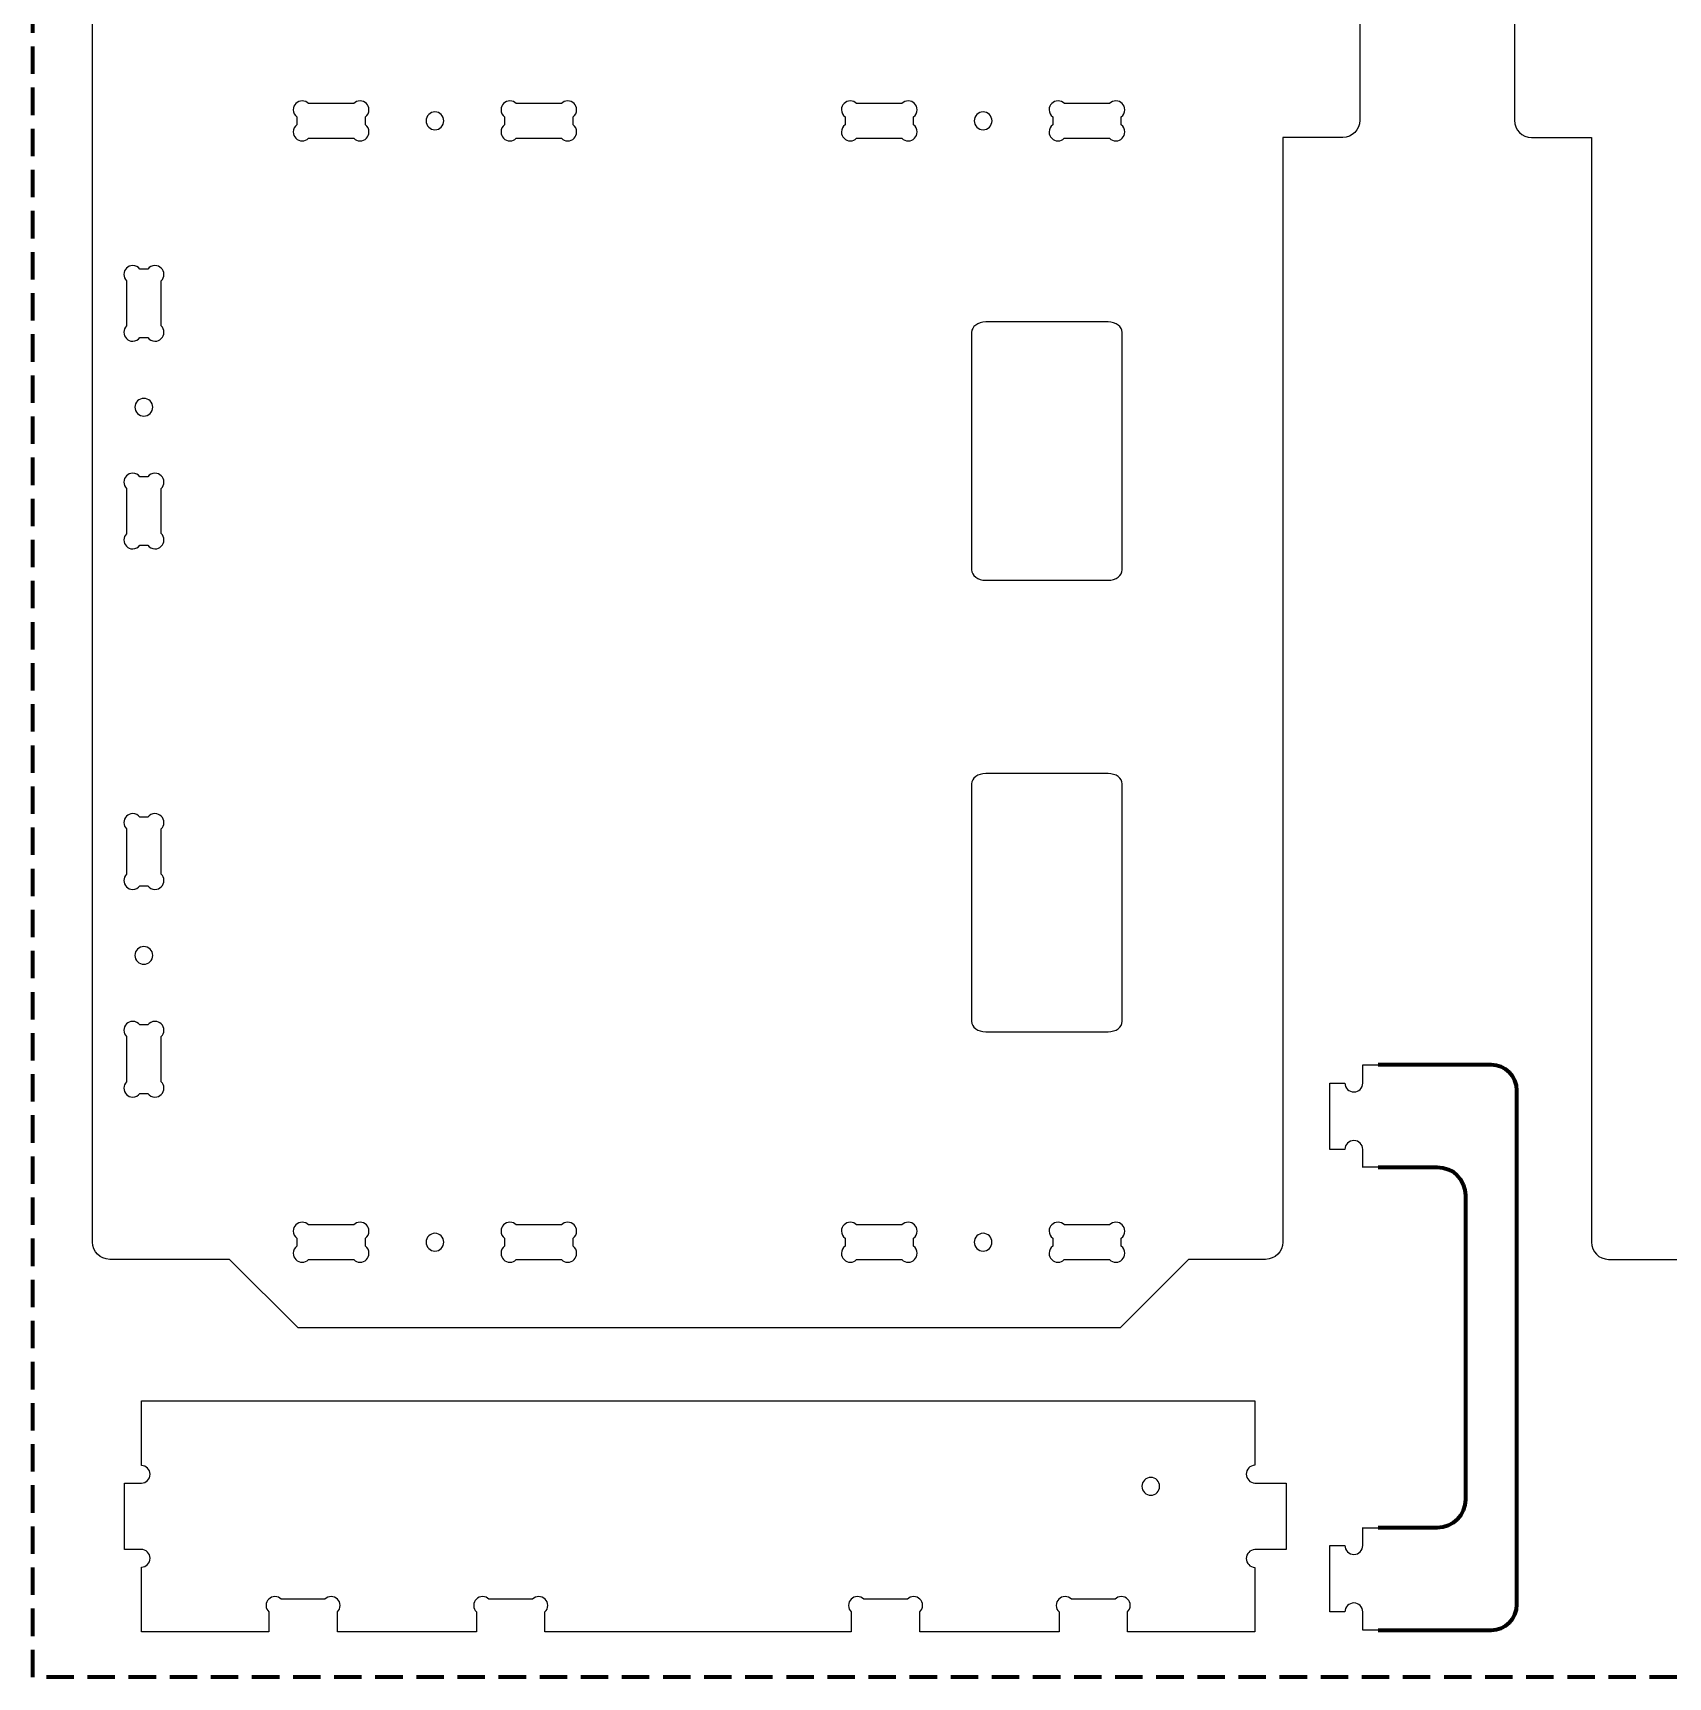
# Model space of a CAD drawing. Header units: inches. Extents: x 96.7 to 192.7, y 150 to 198.
# Drawn here: x 96.75 to 120.62, y 149.96 to 173.96 of the extents above; entities that cross this region are included whole.
import ezdxf

# ---------------------------------------------------------------- set-up
doc = ezdxf.new("R2010")
doc.units = ezdxf.units.IN
doc.header["$MEASUREMENT"] = 0
doc.linetypes.add('AI-Linetype-1', pattern=[0.6, 0.4, -0.2])
doc.layers.add('Layer 1', color=7, linetype='Continuous')

msp = doc.modelspace()

# ---------------------------------------------------------------- linework, layer by layer
at = {"layer": 'Layer 1', "color": 1, "linetype": 'AI-Linetype-1', "lineweight": 120}
msp.add_lwpolyline([(96.747, 197.955), (192.745, 197.955), (192.745, 149.957), (96.747, 149.957), (96.747, 197.955)], dxfattribs=at)
at = {"layer": 'Layer 1', "color": 7, "lineweight": 25}
for points, knots in [([(97.868, 197.054), (97.82, 197.054), (97.776, 197.041), (97.738, 197.018), (97.734, 197.016), (97.731, 197.014), (97.727, 197.011), (97.661, 196.966), (97.618, 196.891), (97.618, 196.804), (97.618, 196.804), (97.618, 156.305), (97.618, 156.305), (97.618, 156.167), (97.729, 156.055), (97.868, 156.055), (97.868, 156.055), (99.618, 156.055), (99.618, 156.055), (99.618, 156.055), (100.618, 155.055), (100.618, 155.055), (100.618, 155.055), (112.616, 155.055), (112.616, 155.055), (112.616, 155.055), (113.616, 156.055), (113.616, 156.055), (113.616, 156.055), (114.741, 156.055), (114.741, 156.055), (114.88, 156.055), (114.991, 156.167), (114.991, 156.305), (114.991, 156.305), (114.991, 172.43), (114.991, 172.43), (114.991, 172.43), (115.866, 172.43), (115.866, 172.43), (116.005, 172.43), (116.116, 172.542), (116.116, 172.68), (116.116, 172.68), (116.116, 196.804), (116.116, 196.804), (116.116, 196.943), (116.005, 197.054), (115.866, 197.054), (115.866, 197.054), (97.868, 197.054), (97.868, 197.054)], [0, 0, 0, 0, 1, 1, 1, 2, 2, 2, 3, 3, 3, 4, 4, 4, 5, 5, 5, 6, 6, 6, 7, 7, 7, 8, 8, 8, 9, 9, 9, 10, 10, 10, 11, 11, 11, 12, 12, 12, 13, 13, 13, 14, 14, 14, 15, 15, 15, 16, 16, 16, 17, 17, 17, 17]), ([(136.62, 197.054), (136.668, 197.054), (136.712, 197.041), (136.75, 197.018), (136.754, 197.016), (136.757, 197.014), (136.761, 197.011), (136.827, 196.966), (136.87, 196.891), (136.87, 196.804), (136.87, 196.804), (136.87, 156.305), (136.87, 156.305), (136.87, 156.167), (136.759, 156.055), (136.62, 156.055), (136.62, 156.055), (134.87, 156.055), (134.87, 156.055), (134.87, 156.055), (133.87, 155.055), (133.87, 155.055), (133.87, 155.055), (121.872, 155.055), (121.872, 155.055), (121.872, 155.055), (120.872, 156.055), (120.872, 156.055), (120.872, 156.055), (119.747, 156.055), (119.747, 156.055), (119.608, 156.055), (119.497, 156.167), (119.497, 156.305), (119.497, 156.305), (119.497, 172.43), (119.497, 172.43), (119.497, 172.43), (118.622, 172.43), (118.622, 172.43), (118.483, 172.43), (118.372, 172.542), (118.372, 172.68), (118.372, 172.68), (118.372, 196.804), (118.372, 196.804), (118.372, 196.943), (118.483, 197.054), (118.622, 197.054), (118.622, 197.054), (136.62, 197.054), (136.62, 197.054)], [0, 0, 0, 0, 1, 1, 1, 2, 2, 2, 3, 3, 3, 4, 4, 4, 5, 5, 5, 6, 6, 6, 7, 7, 7, 8, 8, 8, 9, 9, 9, 10, 10, 10, 11, 11, 11, 12, 12, 12, 13, 13, 13, 14, 14, 14, 15, 15, 15, 16, 16, 16, 17, 17, 17, 17]), ([(100.678, 172.964), (100.714, 172.964), (100.747, 172.95), (100.77, 172.927), (100.77, 172.927), (101.431, 172.927), (101.431, 172.927), (101.454, 172.95), (101.487, 172.964), (101.523, 172.964), (101.595, 172.964), (101.653, 172.907), (101.653, 172.835), (101.653, 172.792), (101.632, 172.754), (101.601, 172.73), (101.601, 172.73), (101.601, 172.614), (101.601, 172.614), (101.632, 172.59), (101.653, 172.553), (101.653, 172.51), (101.653, 172.438), (101.595, 172.38), (101.523, 172.38), (101.487, 172.38), (101.455, 172.395), (101.431, 172.418), (101.431, 172.418), (100.77, 172.418), (100.77, 172.418), (100.746, 172.395), (100.714, 172.38), (100.678, 172.38), (100.606, 172.38), (100.548, 172.438), (100.548, 172.51), (100.548, 172.553), (100.569, 172.591), (100.601, 172.615), (100.601, 172.615), (100.601, 172.73), (100.601, 172.73), (100.569, 172.754), (100.548, 172.792), (100.548, 172.835), (100.548, 172.907), (100.606, 172.964), (100.678, 172.964)], [0, 0, 0, 0, 1, 1, 1, 2, 2, 2, 3, 3, 3, 4, 4, 4, 5, 5, 5, 6, 6, 6, 7, 7, 7, 8, 8, 8, 9, 9, 9, 10, 10, 10, 11, 11, 11, 12, 12, 12, 13, 13, 13, 14, 14, 14, 15, 15, 15, 16, 16, 16, 16]), ([(102.616, 172.802), (102.688, 172.802), (102.745, 172.744), (102.745, 172.672), (102.745, 172.601), (102.688, 172.543), (102.616, 172.543), (102.545, 172.543), (102.487, 172.601), (102.487, 172.672), (102.487, 172.744), (102.545, 172.802), (102.616, 172.802)], [0, 0, 0, 0, 1, 1, 1, 2, 2, 2, 3, 3, 3, 4, 4, 4, 4]), ([(103.71, 172.964), (103.746, 172.964), (103.778, 172.95), (103.802, 172.927), (103.802, 172.927), (104.462, 172.927), (104.462, 172.927), (104.486, 172.95), (104.518, 172.964), (104.554, 172.964), (104.626, 172.964), (104.684, 172.907), (104.684, 172.835), (104.684, 172.792), (104.664, 172.754), (104.632, 172.73), (104.632, 172.73), (104.632, 172.615), (104.632, 172.615), (104.664, 172.591), (104.684, 172.553), (104.684, 172.51), (104.684, 172.438), (104.626, 172.38), (104.554, 172.38), (104.518, 172.38), (104.486, 172.395), (104.462, 172.418), (104.462, 172.418), (103.801, 172.418), (103.801, 172.418), (103.778, 172.395), (103.746, 172.38), (103.71, 172.38), (103.638, 172.38), (103.58, 172.438), (103.58, 172.51), (103.58, 172.553), (103.6, 172.591), (103.632, 172.615), (103.632, 172.615), (103.632, 172.73), (103.632, 172.73), (103.6, 172.754), (103.58, 172.792), (103.58, 172.835), (103.58, 172.907), (103.638, 172.964), (103.71, 172.964)], [0, 0, 0, 0, 1, 1, 1, 2, 2, 2, 3, 3, 3, 4, 4, 4, 5, 5, 5, 6, 6, 6, 7, 7, 7, 8, 8, 8, 9, 9, 9, 10, 10, 10, 11, 11, 11, 12, 12, 12, 13, 13, 13, 14, 14, 14, 15, 15, 15, 16, 16, 16, 16]), ([(108.679, 172.964), (108.715, 172.964), (108.748, 172.95), (108.771, 172.927), (108.771, 172.927), (109.432, 172.927), (109.432, 172.927), (109.455, 172.95), (109.488, 172.964), (109.524, 172.964), (109.596, 172.964), (109.654, 172.907), (109.654, 172.835), (109.654, 172.792), (109.633, 172.754), (109.602, 172.73), (109.602, 172.73), (109.602, 172.614), (109.602, 172.614), (109.633, 172.59), (109.654, 172.553), (109.654, 172.51), (109.654, 172.438), (109.596, 172.38), (109.524, 172.38), (109.488, 172.38), (109.456, 172.395), (109.432, 172.418), (109.432, 172.418), (108.771, 172.418), (108.771, 172.418), (108.747, 172.395), (108.715, 172.38), (108.679, 172.38), (108.607, 172.38), (108.549, 172.438), (108.549, 172.51), (108.549, 172.553), (108.57, 172.591), (108.602, 172.615), (108.602, 172.615), (108.602, 172.73), (108.602, 172.73), (108.57, 172.754), (108.549, 172.792), (108.549, 172.835), (108.549, 172.907), (108.607, 172.964), (108.679, 172.964)], [0, 0, 0, 0, 1, 1, 1, 2, 2, 2, 3, 3, 3, 4, 4, 4, 5, 5, 5, 6, 6, 6, 7, 7, 7, 8, 8, 8, 9, 9, 9, 10, 10, 10, 11, 11, 11, 12, 12, 12, 13, 13, 13, 14, 14, 14, 15, 15, 15, 16, 16, 16, 16]), ([(110.617, 172.802), (110.689, 172.802), (110.747, 172.744), (110.747, 172.672), (110.747, 172.601), (110.689, 172.543), (110.617, 172.543), (110.546, 172.543), (110.488, 172.601), (110.488, 172.672), (110.488, 172.744), (110.546, 172.802), (110.617, 172.802)], [0, 0, 0, 0, 1, 1, 1, 2, 2, 2, 3, 3, 3, 4, 4, 4, 4]), ([(111.711, 172.964), (111.747, 172.964), (111.779, 172.95), (111.803, 172.927), (111.803, 172.927), (112.463, 172.927), (112.463, 172.927), (112.487, 172.95), (112.519, 172.964), (112.555, 172.964), (112.627, 172.964), (112.685, 172.907), (112.685, 172.835), (112.685, 172.792), (112.665, 172.754), (112.633, 172.73), (112.633, 172.73), (112.633, 172.615), (112.633, 172.615), (112.665, 172.591), (112.685, 172.553), (112.685, 172.51), (112.685, 172.438), (112.627, 172.38), (112.555, 172.38), (112.519, 172.38), (112.487, 172.395), (112.464, 172.418), (112.464, 172.418), (111.802, 172.418), (111.802, 172.418), (111.779, 172.395), (111.747, 172.38), (111.711, 172.38), (111.639, 172.38), (111.581, 172.438), (111.581, 172.51), (111.581, 172.553), (111.601, 172.591), (111.633, 172.615), (111.633, 172.615), (111.633, 172.73), (111.633, 172.73), (111.601, 172.754), (111.581, 172.792), (111.581, 172.835), (111.581, 172.907), (111.639, 172.964), (111.711, 172.964)], [0, 0, 0, 0, 1, 1, 1, 2, 2, 2, 3, 3, 3, 4, 4, 4, 5, 5, 5, 6, 6, 6, 7, 7, 7, 8, 8, 8, 9, 9, 9, 10, 10, 10, 11, 11, 11, 12, 12, 12, 13, 13, 13, 14, 14, 14, 15, 15, 15, 16, 16, 16, 16]), ([(98.205, 170.561), (98.248, 170.561), (98.285, 170.54), (98.309, 170.508), (98.309, 170.508), (98.425, 170.508), (98.425, 170.508), (98.449, 170.54), (98.486, 170.561), (98.529, 170.561), (98.601, 170.561), (98.659, 170.503), (98.659, 170.431), (98.659, 170.395), (98.645, 170.362), (98.621, 170.339), (98.621, 170.339), (98.621, 169.678), (98.621, 169.678), (98.645, 169.655), (98.659, 169.622), (98.659, 169.586), (98.659, 169.514), (98.601, 169.456), (98.529, 169.456), (98.486, 169.456), (98.449, 169.477), (98.425, 169.508), (98.425, 169.508), (98.309, 169.508), (98.309, 169.508), (98.285, 169.477), (98.248, 169.456), (98.205, 169.456), (98.133, 169.456), (98.075, 169.514), (98.075, 169.586), (98.075, 169.622), (98.089, 169.654), (98.112, 169.678), (98.112, 169.678), (98.112, 170.339), (98.112, 170.339), (98.089, 170.363), (98.075, 170.395), (98.075, 170.431), (98.075, 170.503), (98.133, 170.561), (98.205, 170.561)], [0, 0, 0, 0, 1, 1, 1, 2, 2, 2, 3, 3, 3, 4, 4, 4, 5, 5, 5, 6, 6, 6, 7, 7, 7, 8, 8, 8, 9, 9, 9, 10, 10, 10, 11, 11, 11, 12, 12, 12, 13, 13, 13, 14, 14, 14, 15, 15, 15, 16, 16, 16, 16]), ([(110.655, 169.737), (110.655, 169.737), (112.442, 169.737), (112.442, 169.737), (112.556, 169.737), (112.648, 169.669), (112.648, 169.584), (112.648, 169.584), (112.648, 166.12), (112.648, 166.12), (112.648, 166.035), (112.556, 165.967), (112.442, 165.967), (112.442, 165.967), (110.655, 165.967), (110.655, 165.967), (110.541, 165.967), (110.449, 166.035), (110.449, 166.12), (110.449, 166.12), (110.449, 169.584), (110.449, 169.584), (110.449, 169.669), (110.541, 169.737), (110.655, 169.737)], [0, 0, 0, 0, 1, 1, 1, 2, 2, 2, 3, 3, 3, 4, 4, 4, 5, 5, 5, 6, 6, 6, 7, 7, 7, 8, 8, 8, 8]), ([(98.367, 168.622), (98.438, 168.622), (98.496, 168.564), (98.496, 168.493), (98.496, 168.421), (98.438, 168.363), (98.367, 168.363), (98.295, 168.363), (98.237, 168.421), (98.237, 168.493), (98.237, 168.564), (98.295, 168.622), (98.367, 168.622)], [0, 0, 0, 0, 1, 1, 1, 2, 2, 2, 3, 3, 3, 4, 4, 4, 4]), ([(98.205, 167.529), (98.248, 167.529), (98.285, 167.509), (98.309, 167.477), (98.309, 167.477), (98.425, 167.477), (98.425, 167.477), (98.449, 167.509), (98.486, 167.529), (98.529, 167.529), (98.601, 167.529), (98.659, 167.471), (98.659, 167.399), (98.659, 167.363), (98.645, 167.331), (98.621, 167.307), (98.621, 167.307), (98.621, 166.647), (98.621, 166.647), (98.645, 166.623), (98.659, 166.591), (98.659, 166.555), (98.659, 166.483), (98.601, 166.425), (98.529, 166.425), (98.486, 166.425), (98.449, 166.445), (98.425, 166.477), (98.425, 166.477), (98.309, 166.477), (98.309, 166.477), (98.285, 166.445), (98.248, 166.425), (98.205, 166.425), (98.133, 166.425), (98.075, 166.483), (98.075, 166.555), (98.075, 166.591), (98.089, 166.623), (98.112, 166.646), (98.112, 166.646), (98.112, 167.308), (98.112, 167.308), (98.089, 167.331), (98.075, 167.363), (98.075, 167.399), (98.075, 167.471), (98.133, 167.529), (98.205, 167.529)], [0, 0, 0, 0, 1, 1, 1, 2, 2, 2, 3, 3, 3, 4, 4, 4, 5, 5, 5, 6, 6, 6, 7, 7, 7, 8, 8, 8, 9, 9, 9, 10, 10, 10, 11, 11, 11, 12, 12, 12, 13, 13, 13, 14, 14, 14, 15, 15, 15, 16, 16, 16, 16]), ([(110.655, 163.146), (110.655, 163.146), (112.442, 163.146), (112.442, 163.146), (112.556, 163.146), (112.648, 163.078), (112.648, 162.993), (112.648, 162.993), (112.648, 159.529), (112.648, 159.529), (112.648, 159.444), (112.556, 159.376), (112.442, 159.376), (112.442, 159.376), (110.655, 159.376), (110.655, 159.376), (110.541, 159.376), (110.449, 159.444), (110.449, 159.529), (110.449, 159.529), (110.449, 162.993), (110.449, 162.993), (110.449, 163.078), (110.541, 163.146), (110.655, 163.146)], [0, 0, 0, 0, 1, 1, 1, 2, 2, 2, 3, 3, 3, 4, 4, 4, 5, 5, 5, 6, 6, 6, 7, 7, 7, 8, 8, 8, 8]), ([(98.205, 162.56), (98.248, 162.56), (98.285, 162.539), (98.309, 162.507), (98.309, 162.507), (98.425, 162.507), (98.425, 162.507), (98.449, 162.539), (98.486, 162.56), (98.529, 162.56), (98.601, 162.56), (98.659, 162.502), (98.659, 162.43), (98.659, 162.394), (98.645, 162.361), (98.621, 162.338), (98.621, 162.338), (98.621, 161.677), (98.621, 161.677), (98.645, 161.654), (98.659, 161.621), (98.659, 161.585), (98.659, 161.513), (98.601, 161.455), (98.529, 161.455), (98.486, 161.455), (98.449, 161.475), (98.425, 161.507), (98.425, 161.507), (98.309, 161.507), (98.309, 161.507), (98.285, 161.476), (98.248, 161.455), (98.205, 161.455), (98.133, 161.455), (98.075, 161.513), (98.075, 161.585), (98.075, 161.621), (98.089, 161.653), (98.112, 161.677), (98.112, 161.677), (98.112, 162.338), (98.112, 162.338), (98.089, 162.362), (98.075, 162.394), (98.075, 162.43), (98.075, 162.502), (98.133, 162.56), (98.205, 162.56)], [0, 0, 0, 0, 1, 1, 1, 2, 2, 2, 3, 3, 3, 4, 4, 4, 5, 5, 5, 6, 6, 6, 7, 7, 7, 8, 8, 8, 9, 9, 9, 10, 10, 10, 11, 11, 11, 12, 12, 12, 13, 13, 13, 14, 14, 14, 15, 15, 15, 16, 16, 16, 16]), ([(98.367, 160.621), (98.438, 160.621), (98.496, 160.563), (98.496, 160.492), (98.496, 160.42), (98.438, 160.362), (98.367, 160.362), (98.295, 160.362), (98.237, 160.42), (98.237, 160.492), (98.237, 160.563), (98.295, 160.621), (98.367, 160.621)], [0, 0, 0, 0, 1, 1, 1, 2, 2, 2, 3, 3, 3, 4, 4, 4, 4]), ([(98.205, 159.528), (98.248, 159.528), (98.285, 159.508), (98.309, 159.476), (98.309, 159.476), (98.425, 159.476), (98.425, 159.476), (98.449, 159.508), (98.486, 159.528), (98.529, 159.528), (98.601, 159.528), (98.659, 159.47), (98.659, 159.398), (98.659, 159.362), (98.645, 159.33), (98.621, 159.306), (98.621, 159.306), (98.621, 158.646), (98.621, 158.646), (98.645, 158.622), (98.659, 158.59), (98.659, 158.554), (98.659, 158.482), (98.601, 158.424), (98.529, 158.424), (98.486, 158.424), (98.449, 158.444), (98.425, 158.476), (98.425, 158.476), (98.309, 158.476), (98.309, 158.476), (98.285, 158.444), (98.248, 158.424), (98.205, 158.424), (98.133, 158.424), (98.075, 158.482), (98.075, 158.554), (98.075, 158.59), (98.089, 158.622), (98.112, 158.645), (98.112, 158.645), (98.112, 159.306), (98.112, 159.306), (98.089, 159.33), (98.075, 159.362), (98.075, 159.398), (98.075, 159.47), (98.133, 159.528), (98.205, 159.528)], [0, 0, 0, 0, 1, 1, 1, 2, 2, 2, 3, 3, 3, 4, 4, 4, 5, 5, 5, 6, 6, 6, 7, 7, 7, 8, 8, 8, 9, 9, 9, 10, 10, 10, 11, 11, 11, 12, 12, 12, 13, 13, 13, 14, 14, 14, 15, 15, 15, 16, 16, 16, 16]), ([(115.68, 150.909), (115.68, 150.909), (115.899, 150.909), (115.899, 150.909), (115.899, 150.981), (115.957, 151.039), (116.029, 151.039), (116.101, 151.039), (116.159, 150.981), (116.159, 150.909), (116.159, 150.909), (116.16, 150.909), (116.16, 150.909), (116.16, 150.909), (116.16, 150.644), (116.16, 150.644), (116.16, 150.644), (118.035, 150.644), (118.035, 150.644), (118.242, 150.644), (118.409, 150.811), (118.409, 151.019), (118.409, 151.019), (118.409, 158.519), (118.409, 158.519), (118.409, 158.726), (118.242, 158.893), (118.035, 158.893), (118.035, 158.893), (116.16, 158.893), (116.16, 158.893), (116.16, 158.893), (116.16, 158.628), (116.16, 158.628), (116.16, 158.628), (116.159, 158.628), (116.159, 158.628), (116.159, 158.556), (116.101, 158.498), (116.029, 158.498), (115.957, 158.498), (115.899, 158.556), (115.899, 158.628), (115.899, 158.628), (115.68, 158.628), (115.68, 158.628), (115.68, 158.628), (115.68, 157.659), (115.68, 157.659), (115.68, 157.659), (115.899, 157.659), (115.899, 157.659), (115.899, 157.731), (115.957, 157.789), (116.029, 157.789), (116.101, 157.789), (116.159, 157.731), (116.159, 157.659), (116.159, 157.659), (116.16, 157.659), (116.16, 157.659), (116.16, 157.659), (116.16, 157.394), (116.16, 157.394), (116.16, 157.394), (116.161, 157.394), (116.161, 157.394), (116.161, 157.394), (116.161, 157.401), (116.161, 157.401), (116.161, 157.401), (117.246, 157.401), (117.246, 157.401), (117.475, 157.401), (117.659, 157.216), (117.659, 156.988), (117.659, 156.988), (117.659, 152.55), (117.659, 152.55), (117.659, 152.321), (117.475, 152.137), (117.246, 152.137), (117.246, 152.137), (116.161, 152.137), (116.161, 152.137), (116.161, 152.137), (116.161, 152.143), (116.161, 152.143), (116.161, 152.143), (116.16, 152.143), (116.16, 152.143), (116.16, 152.143), (116.16, 151.878), (116.16, 151.878), (116.16, 151.878), (116.159, 151.878), (116.159, 151.878), (116.159, 151.806), (116.101, 151.748), (116.029, 151.748), (115.957, 151.748), (115.899, 151.806), (115.899, 151.878), (115.899, 151.878), (115.68, 151.878), (115.68, 151.878), (115.68, 151.878), (115.68, 150.909), (115.68, 150.909)], [0, 0, 0, 0, 1, 1, 1, 2, 2, 2, 3, 3, 3, 4, 4, 4, 5, 5, 5, 6, 6, 6, 7, 7, 7, 8, 8, 8, 9, 9, 9, 10, 10, 10, 11, 11, 11, 12, 12, 12, 13, 13, 13, 14, 14, 14, 15, 15, 15, 16, 16, 16, 17, 17, 17, 18, 18, 18, 19, 19, 19, 20, 20, 20, 21, 21, 21, 22, 22, 22, 23, 23, 23, 24, 24, 24, 25, 25, 25, 26, 26, 26, 27, 27, 27, 28, 28, 28, 29, 29, 29, 30, 30, 30, 31, 31, 31, 32, 32, 32, 33, 33, 33, 34, 34, 34, 35, 35, 35, 36, 36, 36, 36]), ([(100.678, 156.597), (100.714, 156.597), (100.747, 156.583), (100.77, 156.56), (100.77, 156.56), (101.431, 156.56), (101.431, 156.56), (101.454, 156.583), (101.487, 156.597), (101.523, 156.597), (101.595, 156.597), (101.653, 156.54), (101.653, 156.468), (101.653, 156.425), (101.632, 156.387), (101.601, 156.363), (101.601, 156.363), (101.601, 156.247), (101.601, 156.247), (101.632, 156.223), (101.653, 156.186), (101.653, 156.143), (101.653, 156.071), (101.595, 156.013), (101.523, 156.013), (101.487, 156.013), (101.455, 156.028), (101.431, 156.051), (101.431, 156.051), (100.77, 156.051), (100.77, 156.051), (100.746, 156.028), (100.714, 156.013), (100.678, 156.013), (100.606, 156.013), (100.548, 156.071), (100.548, 156.143), (100.548, 156.186), (100.569, 156.224), (100.601, 156.247), (100.601, 156.247), (100.601, 156.363), (100.601, 156.363), (100.569, 156.387), (100.548, 156.425), (100.548, 156.468), (100.548, 156.54), (100.606, 156.597), (100.678, 156.597)], [0, 0, 0, 0, 1, 1, 1, 2, 2, 2, 3, 3, 3, 4, 4, 4, 5, 5, 5, 6, 6, 6, 7, 7, 7, 8, 8, 8, 9, 9, 9, 10, 10, 10, 11, 11, 11, 12, 12, 12, 13, 13, 13, 14, 14, 14, 15, 15, 15, 16, 16, 16, 16]), ([(103.71, 156.597), (103.746, 156.597), (103.778, 156.583), (103.802, 156.56), (103.802, 156.56), (104.462, 156.56), (104.462, 156.56), (104.486, 156.583), (104.518, 156.597), (104.554, 156.597), (104.626, 156.597), (104.684, 156.54), (104.684, 156.468), (104.684, 156.425), (104.664, 156.387), (104.632, 156.363), (104.632, 156.363), (104.632, 156.247), (104.632, 156.247), (104.664, 156.224), (104.684, 156.186), (104.684, 156.143), (104.684, 156.071), (104.626, 156.013), (104.554, 156.013), (104.518, 156.013), (104.486, 156.028), (104.462, 156.051), (104.462, 156.051), (103.801, 156.051), (103.801, 156.051), (103.778, 156.028), (103.746, 156.013), (103.71, 156.013), (103.638, 156.013), (103.58, 156.071), (103.58, 156.143), (103.58, 156.186), (103.6, 156.224), (103.632, 156.247), (103.632, 156.247), (103.632, 156.363), (103.632, 156.363), (103.6, 156.387), (103.58, 156.425), (103.58, 156.468), (103.58, 156.54), (103.638, 156.597), (103.71, 156.597)], [0, 0, 0, 0, 1, 1, 1, 2, 2, 2, 3, 3, 3, 4, 4, 4, 5, 5, 5, 6, 6, 6, 7, 7, 7, 8, 8, 8, 9, 9, 9, 10, 10, 10, 11, 11, 11, 12, 12, 12, 13, 13, 13, 14, 14, 14, 15, 15, 15, 16, 16, 16, 16]), ([(108.679, 156.597), (108.715, 156.597), (108.748, 156.583), (108.771, 156.56), (108.771, 156.56), (109.432, 156.56), (109.432, 156.56), (109.455, 156.583), (109.488, 156.597), (109.524, 156.597), (109.596, 156.597), (109.654, 156.54), (109.654, 156.468), (109.654, 156.425), (109.633, 156.387), (109.602, 156.363), (109.602, 156.363), (109.602, 156.247), (109.602, 156.247), (109.633, 156.223), (109.654, 156.186), (109.654, 156.143), (109.654, 156.071), (109.596, 156.013), (109.524, 156.013), (109.488, 156.013), (109.456, 156.028), (109.432, 156.051), (109.432, 156.051), (108.771, 156.051), (108.771, 156.051), (108.747, 156.028), (108.715, 156.013), (108.679, 156.013), (108.607, 156.013), (108.549, 156.071), (108.549, 156.143), (108.549, 156.186), (108.57, 156.224), (108.602, 156.247), (108.602, 156.247), (108.602, 156.363), (108.602, 156.363), (108.57, 156.387), (108.549, 156.425), (108.549, 156.468), (108.549, 156.54), (108.607, 156.597), (108.679, 156.597)], [0, 0, 0, 0, 1, 1, 1, 2, 2, 2, 3, 3, 3, 4, 4, 4, 5, 5, 5, 6, 6, 6, 7, 7, 7, 8, 8, 8, 9, 9, 9, 10, 10, 10, 11, 11, 11, 12, 12, 12, 13, 13, 13, 14, 14, 14, 15, 15, 15, 16, 16, 16, 16]), ([(111.711, 156.597), (111.747, 156.597), (111.779, 156.583), (111.803, 156.56), (111.803, 156.56), (112.463, 156.56), (112.463, 156.56), (112.487, 156.583), (112.519, 156.597), (112.555, 156.597), (112.627, 156.597), (112.685, 156.54), (112.685, 156.468), (112.685, 156.425), (112.665, 156.387), (112.633, 156.363), (112.633, 156.363), (112.633, 156.247), (112.633, 156.247), (112.665, 156.224), (112.685, 156.186), (112.685, 156.143), (112.685, 156.071), (112.627, 156.013), (112.555, 156.013), (112.519, 156.013), (112.487, 156.028), (112.463, 156.051), (112.463, 156.051), (111.802, 156.051), (111.802, 156.051), (111.779, 156.028), (111.747, 156.013), (111.711, 156.013), (111.639, 156.013), (111.581, 156.071), (111.581, 156.143), (111.581, 156.186), (111.601, 156.224), (111.633, 156.247), (111.633, 156.247), (111.633, 156.363), (111.633, 156.363), (111.601, 156.387), (111.581, 156.425), (111.581, 156.468), (111.581, 156.54), (111.639, 156.597), (111.711, 156.597)], [0, 0, 0, 0, 1, 1, 1, 2, 2, 2, 3, 3, 3, 4, 4, 4, 5, 5, 5, 6, 6, 6, 7, 7, 7, 8, 8, 8, 9, 9, 9, 10, 10, 10, 11, 11, 11, 12, 12, 12, 13, 13, 13, 14, 14, 14, 15, 15, 15, 16, 16, 16, 16]), ([(102.616, 156.435), (102.688, 156.435), (102.745, 156.377), (102.745, 156.305), (102.745, 156.234), (102.688, 156.176), (102.616, 156.176), (102.545, 156.176), (102.487, 156.234), (102.487, 156.305), (102.487, 156.377), (102.545, 156.435), (102.616, 156.435)], [0, 0, 0, 0, 1, 1, 1, 2, 2, 2, 3, 3, 3, 4, 4, 4, 4]), ([(110.617, 156.435), (110.689, 156.435), (110.746, 156.377), (110.746, 156.305), (110.746, 156.234), (110.689, 156.176), (110.617, 156.176), (110.546, 156.176), (110.488, 156.234), (110.488, 156.305), (110.488, 156.377), (110.546, 156.435), (110.617, 156.435)], [0, 0, 0, 0, 1, 1, 1, 2, 2, 2, 3, 3, 3, 4, 4, 4, 4]), ([(98.333, 153.991), (98.333, 153.991), (98.333, 153.047), (98.333, 153.047), (98.402, 153.044), (98.457, 152.987), (98.457, 152.917), (98.457, 152.847), (98.402, 152.79), (98.333, 152.787), (98.333, 152.787), (98.333, 152.786), (98.333, 152.786), (98.333, 152.786), (98.083, 152.786), (98.083, 152.786), (98.083, 152.786), (98.083, 151.82), (98.083, 151.82), (98.085, 151.82), (98.086, 151.821), (98.087, 151.821), (98.087, 151.821), (98.327, 151.821), (98.327, 151.821), (98.399, 151.821), (98.457, 151.763), (98.457, 151.691), (98.457, 151.621), (98.402, 151.564), (98.333, 151.561), (98.333, 151.561), (98.333, 150.617), (98.333, 150.617), (98.333, 150.617), (100.191, 150.617), (100.191, 150.617), (100.191, 150.617), (100.191, 150.909), (100.191, 150.909), (100.166, 150.932), (100.151, 150.965), (100.151, 151.003), (100.151, 151.075), (100.209, 151.133), (100.281, 151.133), (100.316, 151.133), (100.348, 151.119), (100.372, 151.096), (100.372, 151.096), (101.01, 151.096), (101.01, 151.096), (101.033, 151.119), (101.066, 151.133), (101.101, 151.133), (101.173, 151.133), (101.231, 151.075), (101.231, 151.003), (101.231, 150.966), (101.216, 150.932), (101.191, 150.909), (101.191, 150.909), (101.191, 150.617), (101.191, 150.617), (101.191, 150.617), (103.222, 150.617), (103.222, 150.617), (103.222, 150.617), (103.222, 150.909), (103.222, 150.909), (103.197, 150.932), (103.182, 150.965), (103.182, 151.003), (103.182, 151.075), (103.24, 151.133), (103.312, 151.133), (103.347, 151.133), (103.379, 151.119), (103.403, 151.096), (103.403, 151.096), (104.041, 151.096), (104.041, 151.096), (104.065, 151.119), (104.097, 151.133), (104.132, 151.133), (104.204, 151.133), (104.262, 151.075), (104.262, 151.003), (104.262, 150.966), (104.247, 150.932), (104.222, 150.909), (104.222, 150.909), (104.222, 150.617), (104.222, 150.617), (104.222, 150.617), (108.693, 150.617), (108.693, 150.617), (108.693, 150.617), (108.693, 150.909), (108.693, 150.909), (108.669, 150.932), (108.653, 150.965), (108.653, 151.003), (108.653, 151.075), (108.711, 151.133), (108.783, 151.133), (108.818, 151.133), (108.851, 151.119), (108.874, 151.096), (108.874, 151.096), (109.512, 151.096), (109.512, 151.096), (109.536, 151.119), (109.568, 151.133), (109.603, 151.133), (109.675, 151.133), (109.734, 151.075), (109.734, 151.003), (109.734, 150.966), (109.718, 150.932), (109.693, 150.909), (109.693, 150.909), (109.693, 150.617), (109.693, 150.617), (109.693, 150.617), (111.725, 150.617), (111.725, 150.617), (111.725, 150.617), (111.725, 150.909), (111.725, 150.909), (111.7, 150.932), (111.684, 150.965), (111.684, 151.003), (111.684, 151.075), (111.742, 151.133), (111.814, 151.133), (111.85, 151.133), (111.882, 151.119), (111.905, 151.096), (111.905, 151.096), (112.544, 151.096), (112.544, 151.096), (112.567, 151.119), (112.599, 151.133), (112.635, 151.133), (112.707, 151.133), (112.765, 151.075), (112.765, 151.003), (112.765, 150.966), (112.749, 150.932), (112.725, 150.909), (112.725, 150.909), (112.725, 150.617), (112.725, 150.617), (112.725, 150.617), (114.582, 150.617), (114.582, 150.617), (114.582, 150.617), (114.582, 151.559), (114.582, 151.559), (114.513, 151.562), (114.458, 151.619), (114.458, 151.688), (114.458, 151.758), (114.513, 151.815), (114.582, 151.818), (114.582, 151.818), (114.582, 151.819), (114.582, 151.819), (114.582, 151.819), (115.042, 151.819), (115.042, 151.819), (115.042, 151.819), (115.042, 152.788), (115.042, 152.788), (115.042, 152.788), (114.582, 152.788), (114.582, 152.788), (114.582, 152.788), (114.582, 152.79), (114.582, 152.79), (114.513, 152.793), (114.458, 152.85), (114.458, 152.92), (114.458, 152.99), (114.513, 153.046), (114.582, 153.05), (114.582, 153.05), (114.582, 153.991), (114.582, 153.991), (114.582, 153.991), (98.333, 153.991), (98.333, 153.991)], [0, 0, 0, 0, 1, 1, 1, 2, 2, 2, 3, 3, 3, 4, 4, 4, 5, 5, 5, 6, 6, 6, 7, 7, 7, 8, 8, 8, 9, 9, 9, 10, 10, 10, 11, 11, 11, 12, 12, 12, 13, 13, 13, 14, 14, 14, 15, 15, 15, 16, 16, 16, 17, 17, 17, 18, 18, 18, 19, 19, 19, 20, 20, 20, 21, 21, 21, 22, 22, 22, 23, 23, 23, 24, 24, 24, 25, 25, 25, 26, 26, 26, 27, 27, 27, 28, 28, 28, 29, 29, 29, 30, 30, 30, 31, 31, 31, 32, 32, 32, 33, 33, 33, 34, 34, 34, 35, 35, 35, 36, 36, 36, 37, 37, 37, 38, 38, 38, 39, 39, 39, 40, 40, 40, 41, 41, 41, 42, 42, 42, 43, 43, 43, 44, 44, 44, 45, 45, 45, 46, 46, 46, 47, 47, 47, 48, 48, 48, 49, 49, 49, 50, 50, 50, 51, 51, 51, 52, 52, 52, 53, 53, 53, 54, 54, 54, 55, 55, 55, 56, 56, 56, 57, 57, 57, 58, 58, 58, 59, 59, 59, 60, 60, 60, 61, 61, 61, 62, 62, 62, 63, 63, 63, 64, 64, 64, 64]), ([(113.065, 152.871), (113.136, 152.871), (113.194, 152.813), (113.194, 152.742), (113.194, 152.67), (113.136, 152.612), (113.065, 152.612), (112.993, 152.612), (112.935, 152.67), (112.935, 152.742), (112.935, 152.813), (112.993, 152.871), (113.065, 152.871)], [0, 0, 0, 0, 1, 1, 1, 2, 2, 2, 3, 3, 3, 4, 4, 4, 4])]:
    msp.add_open_spline(points, degree=3, knots=knots, dxfattribs=at)
at = {"layer": 'Layer 1', "color": 7, "lineweight": 120}
for points in [[(116.383, 150.644), (116.383, 150.644), (118.035, 150.644), (118.035, 150.644), (118.242, 150.644), (118.409, 150.811), (118.409, 151.019), (118.409, 151.019), (118.409, 158.519), (118.409, 158.519), (118.409, 158.726), (118.242, 158.893), (118.035, 158.893), (118.035, 158.893), (116.383, 158.893), (116.383, 158.893)], [(116.383, 157.401), (116.383, 157.401), (117.246, 157.401), (117.246, 157.401), (117.475, 157.401), (117.659, 157.216), (117.659, 156.988), (117.659, 156.988), (117.659, 152.55), (117.659, 152.55), (117.659, 152.321), (117.475, 152.137), (117.246, 152.137), (117.246, 152.137), (116.383, 152.137), (116.383, 152.137)]]:
    msp.add_open_spline(points, degree=3, knots=[0, 0, 0, 0, 1, 1, 1, 2, 2, 2, 3, 3, 3, 4, 4, 4, 5, 5, 5, 5], dxfattribs=at)

doc.saveas('drawing.dxf')
